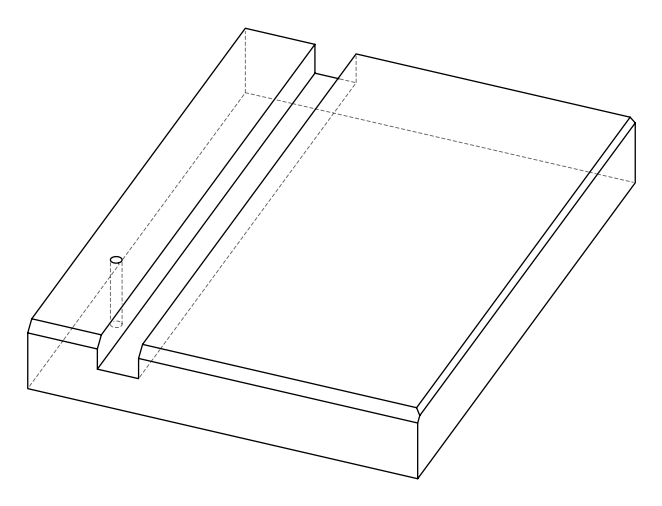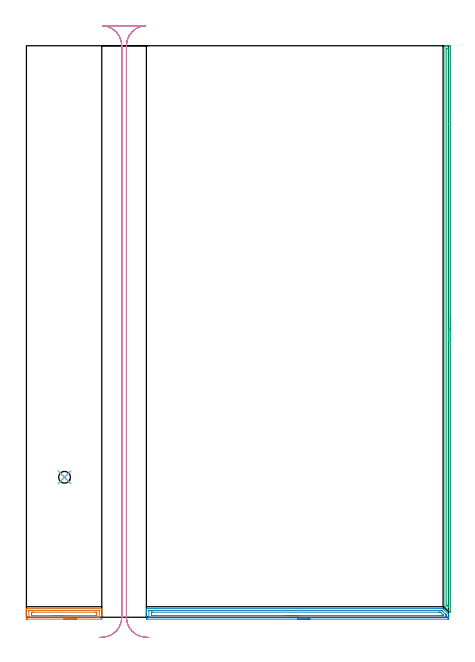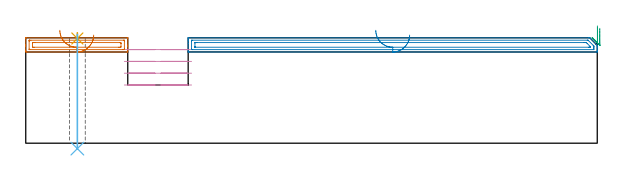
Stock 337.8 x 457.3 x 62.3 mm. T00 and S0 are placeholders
(PLAN: 6 operations, 3 tool changes, 23.9 min)
(1 AREA_MILL | FG_CHAMFER_SURFACE | UGT0205_001 | 1.68 min | 2311 mm3)
(2 AREA_MILL_1 | FG_CHAMFER_SURFACE_1 | UGT0205_001 | 6.01 min | 8714 mm3)
(3 AREA_MILL_2 | FG_CHAMFER_SURFACE_2 | UGT0205_001 | 7.39 min | 4360 mm3)
(4 MILL_RECTANGULAR_SLOT | SLOT_RECTANGULAR | UGT0201_004 | Follow Part, ap 8, ae 75% | 8.48 min | 455127 mm3)
(5 SPOT_DRILL | STEP1HOLE | NXT0321_9005460120000 | 0.03 min | 4 mm3)
(6 DRILL_THROUGH_HOLE_INTO_CENTER | STEP1HOLE | NXT0301_065 | 0.27 min | 4291 mm3)
(TOOL UGT0205_001 | Chamfer Mill 20 x 3 x 45 deg. | D20 FL50 Z2)
(TOOL UGT0201_004 | End Mill 32 mm | D32 FL53 Z6)
(TOOL NXT0321_9005460120000 | NC Spot Drill, 142deg, 12mm, Carbide, Uncoated | D12 PA142 FL30 Z2)
(TOOL NXT0301_065 | Carbide Drill 9.4mm [860.1-0940-075A1-MM 2214] | D9.4 PA140 FL98 Z2)
(OP 1 AREA_MILL)
G17 G21 G94 G90
T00 M6
G54
G17 G0 G90 X40.15 Y-1.5 S1061 M3
G43 Z72.3 H0
Z63.9
G94 G1 X40.112 Z63.028 F250.
X39.998 Z62.164
X39.809 Z61.312
X39.547 Z60.48
X39.213 Z59.674
X38.81 Z58.9
X38.342 Z58.164
X37.81 Z57.472
X37.221 Z56.829
X36.578 Z56.24
X35.886 Z55.709
X35.15 Z55.24
X34.376 Z54.837
X33.57 Z54.503
X32.738 Z54.241
X31.887 Z54.052
X31.022 Z53.938
X30.15 Z53.9
X0.703 Y-1.499 Z53.901
X0.502 Y-1.498 Z53.902
X0.006 Y-1.491 Z53.905
X0.002 Y-1.38 Z54.016
X0. Y-0.875 Z54.52
Y-0.488 Z54.908
Y1.806 Z57.2
Y2.581 Z57.979
Y2.7 Z58.098
Y6.734 Z62.132
X0.006 Y6.879 Z62.273
X0.01 Y6.896 Z62.29
X0.059 Y6.9 Z62.3
X60.241
X60.29 Y6.896 Z62.29
X60.298 Y6.877 Z62.272
X60.299 Y6.868 Z62.262
X60.3 Y6.734 Z62.132
Y2.581 Z57.979
Y1.806 Z57.2
Y-0.875 Z54.52
X60.298 Y-1.38 Z54.016
X60.294 Y-1.491 Z53.905
X59.798 Y-1.5 Z53.9
X30.15
Y-0.086 Z55.314
X2.374 Y-0.085 Z55.315
X2.272 Y-0.083 Z55.317
X2.169 Y-0.079 Z55.321
X2.01 Y-0.067 Z55.333
X2.007 Y0.019 Z55.419
X2.001 Y0.292 Z55.692
X2. Y4.762 Z60.162
X2.003 Y5.381 Z60.781
X2.006 Y5.45 Z60.85
X2.01 Y5.477 Z60.877
X2.066 Y5.481 Z60.881
X2.17 Y5.485 Z60.885
X2.272
X3.053 Y5.486 Z60.886
X57.926 Y5.485 Z60.885
X58.028 Y5.483 Z60.883
X58.131 Y5.479 Z60.879
X58.29 Y5.467 Z60.867
X58.293 Y5.381 Z60.781
X58.299 Y5.108 Z60.508
X58.3 Y0.638 Z56.038
X58.297 Y0.019 Z55.419
X58.294 Y-0.05 Z55.35
X58.29 Y-0.077 Z55.323
X58.234 Y-0.081 Z55.319
X58.131 Y-0.085 Z55.315
X58.028
X57.247 Y-0.086 Z55.314
X30.15
Y1.328 Z56.728
X4.927 Y1.329 Z56.729
X4.513 Y1.33 Z56.73
X4.042 Y1.336 Z56.736
X4.003 Y1.806 Z57.206
X4. Y1.848 Z57.248
X4.001 Y3.635 Z59.035
X4.042 Y4.064 Z59.464
X4.455 Y4.07 Z59.47
X4.927 Y4.071 Z59.471
X5.339 Y4.072 Z59.472
X55.373 Y4.071 Z59.471
X55.787 Y4.07 Z59.47
X56.258 Y4.064 Z59.464
X56.297 Y3.594 Z58.994
X56.3 Y3.552 Z58.952
X56.299 Y1.766 Z57.166
X56.258 Y1.336 Z56.736
X55.845 Y1.33 Z56.73
X55.373 Y1.329 Z56.729
X54.961 Y1.328 Z56.728
X30.15
X29.278 Z56.767
X28.414 Z56.88
X27.562 Z57.069
X26.73 Z57.332
X25.924 Z57.665
X25.15 Z58.068
X24.414 Z58.537
X23.722 Z59.068
X23.079 Z59.657
X22.49 Z60.301
X21.959 Z60.993
X21.49 Z61.728
X21.087 Z62.502
X20.753 Z63.308
X20.491 Z64.14
X20.302 Z64.992
X20.188 Z65.857
X20.15 Z66.728
G0 Z72.3
M5
M2
(OP 2 AREA_MILL_1)
G17 G21 G94 G90
T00 M6
G54
G17 G0 G90 X226.9 Y-1.5 S1061 M3
G43 Z72.3 H0
Z63.9
G94 G1 X226.862 Z63.028 F250.
X226.748 Z62.164
X226.559 Z61.312
X226.297 Z60.48
X225.963 Z59.674
X225.56 Z58.9
X225.091 Z58.164
X224.56 Z57.472
X223.971 Z56.829
X223.328 Z56.24
X222.636 Z55.709
X221.9 Z55.24
X221.126 Z54.837
X220.32 Z54.503
X219.488 Z54.241
X218.636 Z54.052
X217.772 Z53.938
X216.9 Z53.9
X96.63
X96.01 Y-1.495 Z53.903
X96.006 Y-1.493 Z53.905
X96. Y-0.875 Z54.522
Y3.594 Z58.989
Y5.016 Z60.413
Y5.381 Z60.777
Y6.112 Z61.512
Y6.389 Z61.789
X96.003 Y6.828 Z62.22
X96.006 Y6.87 Z62.261
X96.01 Y6.897 Z62.288
X96.183 Y6.9 Z62.3
X332.699
X333.395 Y6.897 Z62.288
X333.574 Y6.726 Z62.126
X337.635 Y2.665 Z58.065
X337.79 Y2.501 Z57.894
X337.8 Y2.334 Z57.734
Y1.643 Z57.043
Y0.912 Z56.308
Y-0.347 Z55.05
X337.798 Y-0.875 Z54.52
X337.793 Y-1.491 Z53.905
X337.789 Y-1.494 Z53.902
X337.17 Y-1.5 Z53.9
X216.9
Y-0.086 Z55.314
X98.418 Y-0.085 Z55.315
X98.314 Y-0.084 Z55.316
X98.106 Y-0.079 Z55.321
X98.009 Y-0.072 Z55.328
X98.006 Y-0.041 Z55.359
X98.003 Y0.019 Z55.419
X98. Y0.437 Z55.837
X98.001 Y4.905 Z60.305
X98.008 Y5.381 Z60.781
X98.011 Y5.479 Z60.879
X98.21 Y5.484 Z60.884
X98.315 Y5.485 Z60.885
X331.909 Y5.486 Z60.886
X332.118 Y5.484 Z60.884
X332.256 Y5.482 Z60.882
X332.361 Y5.478 Z60.878
X332.381 Y5.461 Z60.861
X332.466 Y5.381 Z60.781
X332.699 Y5.151 Z60.551
X335.382 Y2.468 Z57.868
X335.707 Y2.135 Z57.535
X335.786 Y2.052 Z57.452
X335.792 Y1.945 Z57.345
X335.796 Y1.806 Z57.206
X335.8 Y1.388 Z56.788
Y0.912 Z56.312
X335.799 Y0.495 Z55.895
X335.792 Y0.019 Z55.419
X335.789 Y-0.079 Z55.321
X335.59 Y-0.084 Z55.316
X335.485 Y-0.085 Z55.315
X216.9 Y-0.086 Z55.314
Y1.328 Z56.728
X100.207 Y1.329 Z56.729
X100.048 Y1.331 Z56.731
X100.021 Y1.332 Z56.732
X100.014 Y1.334 Z56.734
X100.01 Y1.352 Z56.752
X100.004 Y1.462 Z56.862
X100.001 Y1.6 Z57.
Y3.799 Z59.199
X100.007 Y4.007 Z59.407
X100.01 Y4.061 Z59.461
X100.03 Y4.065 Z59.465
X100.088 Y4.068 Z59.468
X100.207 Y4.07 Z59.47
X100.623 Y4.071 Z59.471
X101.101 Y4.072 Z59.472
X330.016 Y4.071 Z59.471
X330.434
X330.911 Y4.068 Z59.468
X331.334 Y4.064 Z59.464
X331.805 Y3.596 Z58.996
X333.593 Y1.808 Z57.208
X333.79 Y1.61 Z57.01
X333.791 Y1.393 Z56.793
X333.79 Y1.339 Z56.739
X333.77 Y1.335 Z56.735
X333.712 Y1.332 Z56.732
X333.593 Y1.33 Z56.73
X333.177 Y1.329 Z56.729
X332.699 Y1.328 Z56.728
X216.9
X216.028 Z56.767
X215.163 Z56.88
X214.312 Z57.069
X213.48 Z57.332
X212.674 Z57.665
X211.9 Z58.068
X211.164 Z58.537
X210.472 Z59.068
X209.829 Z59.657
X209.24 Z60.301
X208.708 Z60.993
X208.24 Z61.728
X207.837 Z62.502
X207.503 Z63.308
X207.241 Z64.14
X207.052 Z64.992
X206.938 Z65.857
X206.9 Z66.728
G0 Z72.3
M5
M2
(OP 3 AREA_MILL_2)
G17 G21 G94 G90
T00 M6
G54
G17 G0 G90 X339.3 Y240.65 S1061 M3
G43 Z72.3 H0
Z67.9
G94 G1 Y240.612 Z67.028 F250.
Y240.498 Z66.163
Y240.309 Z65.312
Y240.047 Z64.48
Y239.713 Z63.674
Y239.31 Z62.9
Y238.842 Z62.164
Y238.31 Z61.472
Y237.721 Z60.829
Y237.078 Z60.239
Y236.386 Z59.708
Y235.65 Z59.24
Y234.876 Z58.837
Y234.07 Z58.503
Y233.238 Z58.241
Y232.386 Z58.052
Y231.522 Z57.938
Y230.65 Z57.9
Y4.173
X339.293 Y4.019 Z57.906
X339.128 Y4.172 Z58.071
X339.097 Y4.203 Z58.103
X335.107 Y8.192 Z62.092
X334.899 Y8.399 Z62.294
Y8.401
X334.9 Y8.639 Z62.3
Y457.128
X334.899 Y457.296 Z62.292
Y457.297 Z62.291
X335.237 Y457.3 Z61.962
X335.541 Z61.658
X336.219 Z60.975
X337.439 Z59.758
X337.981 Z59.214
X338.59 Z58.605
X338.861 Y457.297 Z58.334
X339.291 Y457.29 Z57.905
X339.295 Y457.122 Z57.902
X339.299 Y456.681 Z57.901
X339.3 Y230.65 Z57.9
X337.886 Z59.314
Y8.289
X337.879 Y7.888 Z59.321
X337.867 Y7.895 Z59.333
X337.827 Y7.928 Z59.373
X337.789 Y7.962 Z59.411
X337.557 Y8.192 Z59.643
X337.1 Y8.65 Z60.1
X336.664 Y9.086 Z60.536
X336.516 Y9.236 Z60.684
X336.398 Y9.359 Z60.802
X336.323 Y9.439 Z60.877
X336.321 Y9.485 Z60.879
X336.315 Y9.882 Z60.885
Y454.798
X336.316 Y454.894 Z60.884
X336.321 Y455.283 Z60.879
X336.705 Y455.295 Z60.495
X337.1 Y455.298 Z60.1
X337.581 Y455.3 Z59.619
X337.793 Y455.299 Z59.407
X337.825 Y455.298 Z59.375
X337.857 Y455.294 Z59.343
X337.878 Y455.29 Z59.322
X337.88 Y455.265 Z59.32
X337.885 Y454.991 Z59.315
X337.886 Y394.744 Z59.314
Y230.65
Y229.778 Z59.352
Y228.914 Z59.466
Y228.062 Z59.655
Y227.23 Z59.917
Y226.424 Z60.251
Y225.65 Z60.654
Y224.914 Z61.123
Y224.222 Z61.654
Y223.579 Z62.243
Y222.99 Z62.886
Y222.458 Z63.578
Y221.99 Z64.314
Y221.587 Z65.088
Y221.253 Z65.894
Y220.991 Z66.726
Y220.802 Z67.578
Y220.688 Z68.443
Y220.65 Z69.314
G0 Z72.3
M5
M2
(OP 4 MILL_RECTANGULAR_SLOT)
G17 G21 G94 G90
T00 M6
G54
G17 G0 G90 X97.509 Y-16.209 S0 M3
G43 Z72.3 H0
Z55.325
G94 G1 X94.522 Y-15.932 F250.
G2 X80. Y0. R16. F500.
G1 Y457.3
G2 X95.434 Y473.29 R16.
G1 X60.866
G2 X76.3 Y457.3 R16.
G1 Y0.
G2 X61.771 Y-15.932 R16.
G1 X58.784 Y-16.208 F250.
G0 X98.015 Y-16.154 Z48.35
G1 X95.021 Y-15.97
G2 X80. Y0. R16. F500.
G1 Y457.3
G2 X95.434 Y473.29 R16.
G1 X60.866
G2 X76.3 Y457.3 R16.
G1 Y0.
G2 X61.279 Y-15.97 R16.
G1 X58.285 Y-16.154 F250.
G0 X98.015 Z41.375
G1 X95.021 Y-15.97
G2 X80. Y0. R16. F500.
G1 Y457.3
G2 X95.434 Y473.29 R16.
G1 X60.866
G2 X76.3 Y457.3 R16.
G1 Y0.
G2 X61.279 Y-15.97 R16.
G1 X58.285 Y-16.154 F250.
G0 X98.015 Z34.4
G1 X95.021 Y-15.97
G2 X80. Y0. R16. F500.
G1 Y457.3
G2 X95.434 Y473.29 R16.
G1 X60.866
G2 X76.3 Y457.3 R16.
G1 Y0.
G2 X61.279 Y-15.97 R16.
G1 X58.285 Y-16.154 F250.
G0 Z72.3
M5
M2
(OP 5 SPOT_DRILL)
G17 G21 G94 G90
T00 M6
G54
G17 G0 G90 X30.5 Y112. S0 M3
G43 Z72.3 H0
G94 G81 G98 Z61.895 F250. R65.3
G80
M5
M2
(OP 6 DRILL_THROUGH_HOLE_INTO_CENTER)
G17 G21 G94 G90
T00 M6
G54
G17 G0 G90 X30.5 Y112. S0 M3
G43 Z72.3 H1
G94 G73 G98 Z-3.211 F250. Q9.359 R64.3
G80
M5
M2
